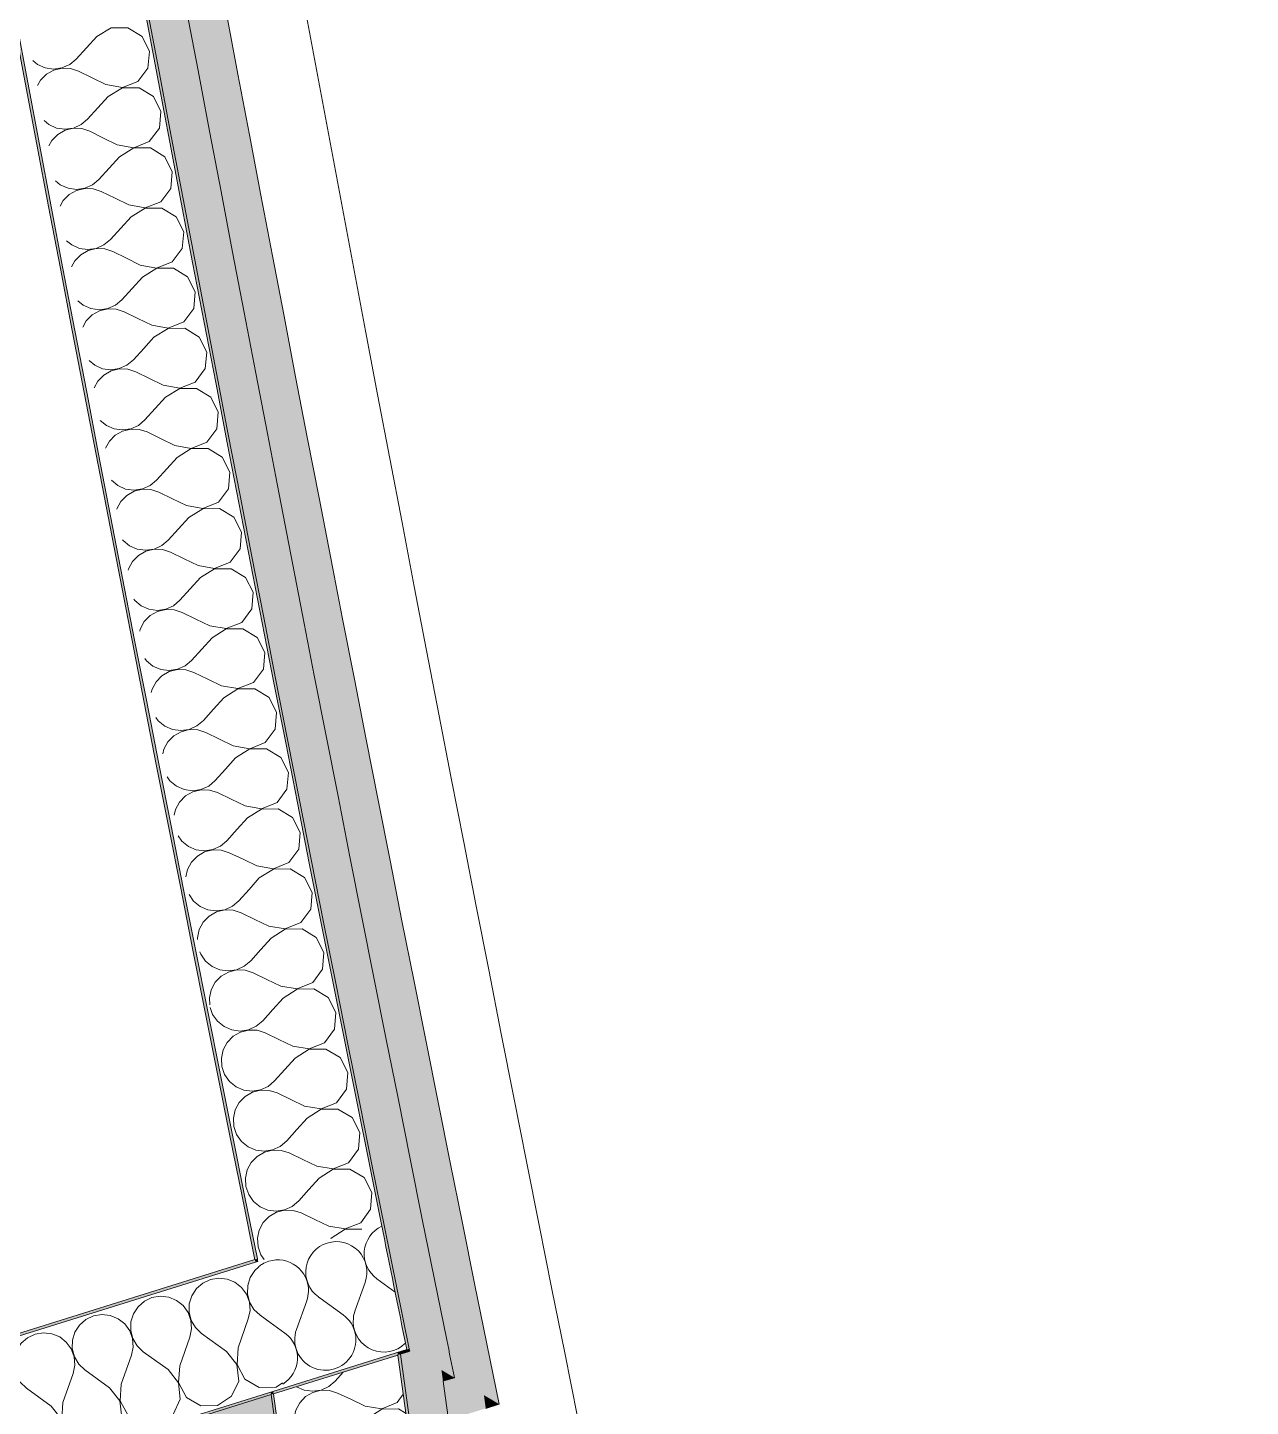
# Model space of a CAD drawing. Header units: millimetres. Extents: x -99530 to 90294, y -97212 to 56397.
# Drawn here: x -41347 to -40871, y -64647 to -64111 of the extents above; entities that cross this region are included whole.
import ezdxf
from ezdxf.enums import TextEntityAlignment as Align

# ---------------------------------------------------------------- set-up
doc = ezdxf.new("R2010")
doc.units = ezdxf.units.MM
doc.header["$MEASUREMENT"] = 0
for name, color, linetype in [('A-25-M_Wall_Int', 7, 'Continuous'), ('New_A-05-M_Gross_Int_Circulation', 7, 'Continuous'), ('New_A-20-M_Hard_Landscape', 7, 'Continuous'), ('New_A-25-M_Wall_Int', 7, 'Continuous')]:
    doc.layers.add(name, color=color, linetype=linetype)
for name, color, linetype, lineweight in [('A-25-M_Wall_Int_Pen_No__1', 7, 'Continuous', 13), ('A-25-M_Wall_Int_Pen_No__150', 7, 'Continuous', 0), ('New_A-25-M_Wall_Int_Pen_No__1', 7, 'Continuous', 13), ('New_A-25-M_Wall_Int_Pen_No__150', 7, 'Continuous', 0), ('New_ArchiCAD Zone Stamps_Pen_No__9', 7, 'Continuous', 13)]:
    doc.layers.add(name, color=color, linetype=linetype, lineweight=lineweight)
for name, color, linetype, lineweight, true_color in [('A-25-M_Wall_Int_Pen_No__107', 7, 'Continuous', 15, 0xa6a6a6), ('A-25-M_Wall_Int_Pen_No__81', 7, 'Continuous', 20, 0x6a6a6a), ('New_A-05-M_Gross_Int_Circulation_Pen_No__74', 7, 'Continuous', 20, 0x606060), ('New_A-20-M_Hard_Landscape_Pen_No__53', 7, 'Continuous', 35, 0x444444), ('New_A-25-M_Wall_Int_Pen_No__107', 7, 'Continuous', 15, 0xa6a6a6), ('New_A-25-M_Wall_Int_Pen_No__81', 7, 'Continuous', 20, 0x6a6a6a)]:
    doc.layers.add(name, color=color, linetype=linetype, lineweight=lineweight, true_color=true_color)
doc.styles.add('GENERATED_STYLE_1', font='')
doc.styles.add('GENERATED_STYLE_3', font='')
doc.styles.get('GENERATED_STYLE_1').set_extended_font_data('Arial', bold=True)
doc.styles.get('GENERATED_STYLE_3').set_extended_font_data('Arial')

# ---------------------------------------------------------------- blocks, each defined once
blk = doc.blocks.new('Stair 07 _INB 0168_10_1', base_point=(-36902.6, -62923.54))
at = {"layer": 'New_A-05-M_Gross_Int_Circulation_Pen_No__74', "linetype": 'Continuous'}
blk.add_arc((-4141.99, -57209.05), 37731.88, 186.721455, 191.645003, dxfattribs=at)
at = {"layer": 'New_ArchiCAD Zone Stamps_Pen_No__9'}
for tag, height, style, p in [('ROOM_NAME', 250, 'GENERATED_STYLE_1', (-37168.15, -61611.29)), ('zoneNameLine2', 250, 'GENERATED_STYLE_1', (-37356.58, -62043.42)), ('ROOM_NUMBER', 200, 'GENERATED_STYLE_3', (-37545.01, -62464.13)), ('measuredAreaCode', 200, 'GENERATED_STYLE_3', (-37702.04, -62824.24)), ('DUMMY_649', 200, 'GENERATED_STYLE_3', (-37394.63, -62958.28)), ('DUMMY_650', 200, 'GENERATED_STYLE_3', (-36905.29, -63171.66)), ('DUMMY_651', 133.33, 'GENERATED_STYLE_3', (-36626, -63278.2))]:
    blk.add_attdef(tag, text='', height=height, rotation=336.4404, dxfattribs=dict(at, style=style)).set_placement(p, align=Align.TOP_LEFT)
blk = doc.blocks.new('Mesh_2_1', base_point=(-42312.96, -61137.43))
at = {"layer": 'New_A-20-M_Hard_Landscape_Pen_No__53', "linetype": 'Continuous', "flags": 128}
blk.add_lwpolyline([(-42312.96, -61137.43), (-44611.59, -60132.63), (-45011.26, -60153.1), (-44779.44, -64647.12, 0.101309), (-40900.75, -69852.74, -0.324783), (-40933.13, -67038.12, -0.084886), (-41989.51, -63759.27, -0.016705)], format="xyb", close=True, dxfattribs=at)
blk = doc.blocks.new('Mesh_6_1', base_point=(-56628.5, -71821.01))
at = {"layer": 'New_A-20-M_Hard_Landscape_Pen_No__53', "linetype": 'Continuous', "flags": 128}
blk.add_lwpolyline([(-17579.25, -76160.81, -0.138824), (-37194.67, -72335.54, -0.171752), (-44779.44, -64647.12), (-44956.5, -64631.22), (-45033.77, -63133.21), (-45111.04, -61635.21), (-45188.32, -60137.2), (-45265.59, -58639.19), (-51572.37, -58963.59), (-51262.87, -64980.68), (-51262.87, -67160.22, -0.478648), (-56628.5, -71821.01), (-57422.25, -73632.31), (-50733.29, -76386.27), (-45824.1, -78214.16), (-37862.26, -79362.98), (-25566.81, -79831.65)], format="xyb", dxfattribs=at)
blk = doc.blocks.new('*X780')
at = {"layer": 'A-25-M_Wall_Int_Pen_No__150', "linetype": 'Continuous'}
for p, q in [((-41219.27, -64610.27), (-41215.29, -64599.05)), ((-41203.61, -64602.78), (-41210.74, -64597.64)), ((-41232.77, -64605.23), (-41233.47, -64604.73))]:
    blk.add_line(p, q, dxfattribs=at)
for centre, start, end in [((-41203.78, -64587.98), 114.9079, 234.1987), ((-41226.51, -64595.07), 107.3288, 234.1987), ((-41226.51, -64595.07), 340.4589, 107.3288), ((-41249.24, -64602.16), 107.3288, 120.5635), ((-41249.24, -64602.16), 358.2281, 107.3288), ((-41208.05, -64614.26), 160.4589, 173.2769), ((-41208.05, -64614.26), 305.5147, 315.2527)]:
    blk.add_arc(centre, 11.9, start, end, dxfattribs=at)
blk = doc.blocks.new('*X781')
at = {"layer": 'New_A-25-M_Wall_Int_Pen_No__150', "linetype": 'Continuous'}
for p, q in [((-41314.15, -64110.76), (-41319.69, -64114.18)), ((-41307.65, -64110.77), (-41314.15, -64110.76)), ((-41302.11, -64114.19), (-41307.65, -64110.77)), ((-41319.69, -64114.18), (-41323.71, -64118.58)), ((-41299.21, -64120.02), (-41302.11, -64114.19)), ((-41323.71, -64118.58), (-41327.72, -64122.97)), ((-41299.79, -64126.5), (-41299.21, -64120.02)), ((-41344.61, -64123.53), (-41342.77, -64125.06)), ((-41342.77, -64125.06), (-41339.77, -64126.39)), ((-41339.77, -64126.39), (-41336.51, -64126.84)), ((-41336.44, -64127.25), (-41339.3, -64128.86)), ((-41336.51, -64126.84), (-41333.26, -64126.39)), ((-41333.24, -64126.48), (-41336.44, -64127.25)), ((-41333.26, -64126.39), (-41330.25, -64125.07)), ((-41329.96, -64126.62), (-41333.24, -64126.48)), ((-41330.25, -64125.07), (-41327.72, -64122.97)), ((-41326.84, -64127.65), (-41329.96, -64126.62)), ((-41321.5, -64130.28), (-41326.84, -64127.65)), ((-41303.7, -64131.7), (-41299.79, -64126.5)), ((-41341.62, -64131.19), (-41342.78, -64133.29)), ((-41339.3, -64128.86), (-41341.62, -64131.19)), ((-41316.16, -64132.91), (-41321.5, -64130.28)), ((-41316.16, -64132.91), (-41309.76, -64134.08)), ((-41309.76, -64134.08), (-41303.7, -64131.7)), ((-41315.27, -64137.59), (-41319.29, -64141.99)), ((-41309.74, -64134.17), (-41315.27, -64137.59)), ((-41303.23, -64134.17), (-41309.74, -64134.17)), ((-41297.7, -64137.59), (-41303.23, -64134.17)), ((-41294.79, -64143.41), (-41297.7, -64137.59)), ((-41319.29, -64141.99), (-41323.3, -64146.38)), ((-41295.37, -64149.89), (-41294.79, -64143.41)), ((-41340.22, -64146.93), (-41338.35, -64148.48)), ((-41338.35, -64148.48), (-41335.34, -64149.81)), ((-41328.84, -64149.81), (-41325.83, -64148.48)), ((-41325.83, -64148.48), (-41323.3, -64146.38)), ((-41334.87, -64152.28), (-41337.19, -64154.61)), ((-41335.34, -64149.81), (-41332.09, -64150.26)), ((-41332.01, -64150.67), (-41334.87, -64152.28)), ((-41332.09, -64150.26), (-41328.84, -64149.81)), ((-41328.82, -64149.9), (-41332.01, -64150.67)), ((-41325.54, -64150.04), (-41328.82, -64149.9)), ((-41322.42, -64151.07), (-41325.54, -64150.04)), ((-41317.07, -64153.69), (-41322.42, -64151.07)), ((-41311.73, -64156.32), (-41317.07, -64153.69)), ((-41299.27, -64155.1), (-41295.37, -64149.89)), ((-41337.19, -64154.61), (-41338.38, -64156.77)), ((-41311.73, -64156.32), (-41305.33, -64157.48)), ((-41305.31, -64157.57), (-41310.84, -64161)), ((-41305.33, -64157.48), (-41299.27, -64155.1)), ((-41298.8, -64157.57), (-41305.31, -64157.57)), ((-41293.26, -64160.99), (-41298.8, -64157.57)), ((-41310.84, -64161), (-41314.85, -64165.4)), ((-41290.35, -64166.81), (-41293.26, -64160.99)), ((-41335.84, -64170.3), (-41333.91, -64171.9)), ((-41321.39, -64171.9), (-41318.86, -64169.8)), ((-41314.85, -64165.4), (-41318.86, -64169.8)), ((-41290.93, -64173.29), (-41290.35, -64166.81)), ((-41333.91, -64171.9), (-41330.9, -64173.23)), ((-41330.43, -64175.7), (-41332.75, -64178.04)), ((-41330.9, -64173.23), (-41327.65, -64173.68)), ((-41327.57, -64174.09), (-41330.43, -64175.7)), ((-41327.65, -64173.68), (-41324.4, -64173.22)), ((-41324.38, -64173.32), (-41327.57, -64174.09)), ((-41324.4, -64173.22), (-41321.39, -64171.9)), ((-41321.1, -64173.45), (-41324.38, -64173.32)), ((-41317.98, -64174.48), (-41321.1, -64173.45)), ((-41312.63, -64177.1), (-41317.98, -64174.48)), ((-41294.83, -64178.5), (-41290.93, -64173.29)), ((-41332.75, -64178.04), (-41333.97, -64180.27)), ((-41307.28, -64179.72), (-41312.63, -64177.1)), ((-41307.28, -64179.72), (-41300.88, -64180.88)), ((-41300.86, -64180.98), (-41306.39, -64184.4)), ((-41300.88, -64180.88), (-41294.83, -64178.5)), ((-41294.36, -64180.97), (-41300.86, -64180.98)), ((-41288.82, -64184.38), (-41294.36, -64180.97)), ((-41306.39, -64184.4), (-41310.4, -64188.8)), ((-41285.9, -64190.2), (-41288.82, -64184.38)), ((-41310.4, -64188.8), (-41314.41, -64193.21)), ((-41286.47, -64196.68), (-41285.9, -64190.2)), ((-41331.47, -64193.66), (-41329.46, -64195.32)), ((-41329.46, -64195.32), (-41326.45, -64196.65)), ((-41326.45, -64196.65), (-41323.19, -64197.1)), ((-41323.19, -64197.1), (-41319.94, -64196.64)), ((-41319.92, -64196.73), (-41323.12, -64197.5)), ((-41319.94, -64196.64), (-41316.94, -64195.31)), ((-41316.64, -64196.86), (-41319.92, -64196.73)), ((-41316.94, -64195.31), (-41314.41, -64193.21)), ((-41313.52, -64197.89), (-41316.64, -64196.86)), ((-41290.37, -64201.89), (-41286.47, -64196.68)), ((-41328.29, -64201.45), (-41329.57, -64203.78)), ((-41325.98, -64199.12), (-41328.29, -64201.45)), ((-41323.12, -64197.5), (-41325.98, -64199.12)), ((-41308.17, -64200.51), (-41313.52, -64197.89)), ((-41302.83, -64203.12), (-41308.17, -64200.51)), ((-41296.42, -64204.28), (-41290.37, -64201.89)), ((-41301.93, -64207.8), (-41305.94, -64212.21)), ((-41302.83, -64203.12), (-41296.42, -64204.28)), ((-41296.4, -64204.37), (-41301.93, -64207.8)), ((-41289.9, -64204.36), (-41296.4, -64204.37)), ((-41284.36, -64207.77), (-41289.9, -64204.36)), ((-41281.43, -64213.59), (-41284.36, -64207.77)), ((-41305.94, -64212.21), (-41309.94, -64216.61)), ((-41327.09, -64217), (-41324.99, -64218.74)), ((-41324.99, -64218.74), (-41321.98, -64220.06)), ((-41315.47, -64220.05), (-41312.47, -64218.72)), ((-41312.47, -64218.72), (-41309.94, -64216.61)), ((-41282, -64220.07), (-41281.43, -64213.59)), ((-41321.51, -64222.53), (-41323.81, -64224.87)), ((-41321.98, -64220.06), (-41318.72, -64220.51)), ((-41318.65, -64220.91), (-41321.51, -64222.53)), ((-41318.72, -64220.51), (-41315.47, -64220.05)), ((-41315.45, -64220.14), (-41318.65, -64220.91)), ((-41312.17, -64220.27), (-41315.45, -64220.14)), ((-41309.05, -64221.29), (-41312.17, -64220.27)), ((-41303.7, -64223.91), (-41309.05, -64221.29)), ((-41298.35, -64226.52), (-41303.7, -64223.91)), ((-41285.9, -64225.28), (-41282, -64220.07)), ((-41323.81, -64224.87), (-41325.16, -64227.32)), ((-41298.35, -64226.52), (-41291.95, -64227.67)), ((-41291.93, -64227.77), (-41297.46, -64231.2)), ((-41291.95, -64227.67), (-41285.9, -64225.28)), ((-41285.42, -64227.75), (-41291.93, -64227.77)), ((-41279.88, -64231.16), (-41285.42, -64227.75)), ((-41297.46, -64231.2), (-41301.46, -64235.61)), ((-41276.95, -64236.97), (-41279.88, -64231.16)), ((-41322.72, -64240.32), (-41320.5, -64242.15)), ((-41307.99, -64242.12), (-41305.46, -64240.02)), ((-41301.46, -64235.61), (-41305.46, -64240.02)), ((-41277.52, -64243.45), (-41276.95, -64236.97)), ((-41320.5, -64242.15), (-41317.49, -64243.47)), ((-41317.49, -64243.47), (-41314.24, -64243.92)), ((-41314.16, -64244.32), (-41317.02, -64245.94)), ((-41314.24, -64243.92), (-41310.99, -64243.45)), ((-41310.97, -64243.55), (-41314.16, -64244.32)), ((-41310.99, -64243.45), (-41307.99, -64242.12)), ((-41307.69, -64243.68), (-41310.97, -64243.55)), ((-41304.56, -64244.7), (-41307.69, -64243.68)), ((-41299.21, -64247.31), (-41304.56, -64244.7)), ((-41281.41, -64248.67), (-41277.52, -64243.45)), ((-41319.33, -64248.28), (-41320.75, -64250.87)), ((-41317.02, -64245.94), (-41319.33, -64248.28)), ((-41293.86, -64249.92), (-41299.21, -64247.31)), ((-41293.86, -64249.92), (-41287.46, -64251.07)), ((-41287.46, -64251.07), (-41281.41, -64248.67)), ((-41292.96, -64254.6), (-41296.96, -64259.01)), ((-41287.44, -64251.16), (-41292.96, -64254.6)), ((-41280.93, -64251.14), (-41287.44, -64251.16)), ((-41275.39, -64254.54), (-41280.93, -64251.14)), ((-41272.46, -64260.35), (-41275.39, -64254.54)), ((-41296.96, -64259.01), (-41300.97, -64263.42)), ((-41273.02, -64266.84), (-41272.46, -64260.35)), ((-41318.36, -64263.63), (-41316, -64265.56)), ((-41316, -64265.56), (-41312.99, -64266.88)), ((-41312.99, -64266.88), (-41309.74, -64267.32)), ((-41309.74, -64267.32), (-41306.49, -64266.86)), ((-41306.47, -64266.95), (-41309.66, -64267.73)), ((-41306.49, -64266.86), (-41303.49, -64265.52)), ((-41303.19, -64267.08), (-41306.47, -64266.95)), ((-41303.49, -64265.52), (-41300.97, -64263.42)), ((-41300.06, -64268.1), (-41303.19, -64267.08)), ((-41276.91, -64272.06), (-41273.02, -64266.84)), ((-41314.82, -64271.69), (-41316.33, -64274.44)), ((-41312.52, -64269.35), (-41314.82, -64271.69)), ((-41309.66, -64267.73), (-41312.52, -64269.35)), ((-41294.71, -64270.71), (-41300.06, -64268.1)), ((-41289.36, -64273.31), (-41294.71, -64270.71)), ((-41282.95, -64274.46), (-41276.91, -64272.06)), ((-41289.36, -64273.31), (-41282.95, -64274.46)), ((-41282.94, -64274.55), (-41288.46, -64277.99)), ((-41276.43, -64274.53), (-41282.94, -64274.55)), ((-41270.88, -64277.93), (-41276.43, -64274.53)), ((-41292.45, -64282.4), (-41296.45, -64286.82)), ((-41288.46, -64277.99), (-41292.45, -64282.4)), ((-41267.95, -64283.73), (-41270.88, -64277.93)), ((-41313.99, -64286.91), (-41311.49, -64288.97)), ((-41298.97, -64288.92), (-41296.45, -64286.82)), ((-41268.51, -64290.22), (-41267.95, -64283.73)), ((-41311.49, -64288.97), (-41308.48, -64290.29)), ((-41308, -64292.76), (-41310.31, -64295.1)), ((-41308.48, -64290.29), (-41305.22, -64290.73)), ((-41305.15, -64291.13), (-41308, -64292.76)), ((-41305.22, -64290.73), (-41301.97, -64290.26)), ((-41301.95, -64290.36), (-41305.15, -64291.13)), ((-41301.97, -64290.26), (-41298.97, -64288.92)), ((-41298.67, -64290.48), (-41301.95, -64290.36)), ((-41295.55, -64291.5), (-41298.67, -64290.48)), ((-41290.19, -64294.1), (-41295.55, -64291.5)), ((-41272.39, -64295.44), (-41268.51, -64290.22)), ((-41311.88, -64297.98), (-41311.9, -64298.07)), ((-41310.31, -64295.1), (-41311.88, -64297.98)), ((-41284.84, -64296.7), (-41290.19, -64294.1)), ((-41284.84, -64296.7), (-41278.43, -64297.84)), ((-41278.42, -64297.94), (-41283.93, -64301.38)), ((-41278.43, -64297.84), (-41272.39, -64295.44)), ((-41271.91, -64297.91), (-41278.42, -64297.94)), ((-41266.36, -64301.3), (-41271.91, -64297.91)), ((-41283.93, -64301.38), (-41287.93, -64305.8)), ((-41263.42, -64307.11), (-41266.36, -64301.3)), ((-41309.65, -64310.07), (-41309.5, -64310.29)), ((-41287.93, -64305.8), (-41291.93, -64310.21)), ((-41263.98, -64313.59), (-41263.42, -64307.11)), ((-41309.5, -64310.29), (-41306.96, -64312.38)), ((-41306.96, -64312.38), (-41303.95, -64313.69)), ((-41303.95, -64313.69), (-41300.69, -64314.13)), ((-41300.62, -64314.53), (-41303.47, -64316.16)), ((-41300.69, -64314.13), (-41297.44, -64313.66)), ((-41297.43, -64313.75), (-41300.62, -64314.53)), ((-41297.44, -64313.66), (-41294.44, -64312.32)), ((-41294.14, -64313.88), (-41297.43, -64313.75)), ((-41294.44, -64312.32), (-41291.93, -64310.21)), ((-41291.02, -64314.89), (-41294.14, -64313.88)), ((-41285.66, -64317.49), (-41291.02, -64314.89)), ((-41267.85, -64318.82), (-41263.98, -64313.59)), ((-41305.77, -64318.5), (-41307.35, -64321.39)), ((-41303.47, -64316.16), (-41305.77, -64318.5)), ((-41280.31, -64320.09), (-41285.66, -64317.49)), ((-41280.31, -64320.09), (-41273.9, -64321.23)), ((-41273.9, -64321.23), (-41267.85, -64318.82)), ((-41307.35, -64321.39), (-41307.45, -64321.83)), ((-41279.4, -64324.77), (-41283.39, -64329.19)), ((-41273.88, -64321.32), (-41279.4, -64324.77)), ((-41267.37, -64321.29), (-41273.88, -64321.32)), ((-41261.82, -64324.68), (-41267.37, -64321.29)), ((-41258.88, -64330.48), (-41261.82, -64324.68)), ((-41283.39, -64329.19), (-41287.38, -64333.6)), ((-41259.43, -64336.97), (-41258.88, -64330.48)), ((-41305.33, -64333.16), (-41304.96, -64333.69)), ((-41304.96, -64333.69), (-41302.42, -64335.78)), ((-41302.42, -64335.78), (-41299.41, -64337.09)), ((-41292.9, -64337.06), (-41289.9, -64335.71)), ((-41289.9, -64335.71), (-41287.38, -64333.6)), ((-41301.23, -64341.9), (-41302.8, -64344.79)), ((-41298.92, -64339.56), (-41301.23, -64341.9)), ((-41299.41, -64337.09), (-41296.15, -64337.53)), ((-41296.07, -64337.93), (-41298.92, -64339.56)), ((-41296.15, -64337.53), (-41292.9, -64337.06)), ((-41292.88, -64337.15), (-41296.07, -64337.93)), ((-41289.6, -64337.27), (-41292.88, -64337.15)), ((-41286.47, -64338.28), (-41289.6, -64337.27)), ((-41281.12, -64340.88), (-41286.47, -64338.28)), ((-41275.76, -64343.48), (-41281.12, -64340.88)), ((-41269.35, -64344.61), (-41263.31, -64342.2)), ((-41263.31, -64342.2), (-41259.43, -64336.97)), ((-41302.8, -64344.79), (-41302.99, -64345.63)), ((-41275.76, -64343.48), (-41269.35, -64344.61)), ((-41269.33, -64344.7), (-41274.85, -64348.15)), ((-41262.82, -64344.66), (-41269.33, -64344.7)), ((-41257.27, -64348.05), (-41262.82, -64344.66)), ((-41278.84, -64352.57), (-41282.83, -64356.99)), ((-41274.85, -64348.15), (-41278.84, -64352.57)), ((-41254.33, -64353.86), (-41257.27, -64348.05)), ((-41301.01, -64356.22), (-41300.4, -64357.09)), ((-41300.4, -64357.09), (-41297.86, -64359.18)), ((-41285.34, -64359.1), (-41282.83, -64356.99)), ((-41254.87, -64360.34), (-41254.33, -64353.86)), ((-41297.86, -64359.18), (-41294.85, -64360.49)), ((-41294.36, -64362.96), (-41296.66, -64365.3)), ((-41294.85, -64360.49), (-41291.59, -64360.92)), ((-41291.51, -64361.33), (-41294.36, -64362.96)), ((-41291.59, -64360.92), (-41288.34, -64360.45)), ((-41288.32, -64360.54), (-41291.51, -64361.33)), ((-41288.34, -64360.45), (-41285.34, -64359.1)), ((-41285.04, -64360.66), (-41288.32, -64360.54)), ((-41281.91, -64361.67), (-41285.04, -64360.66)), ((-41276.55, -64364.26), (-41281.91, -64361.67)), ((-41258.74, -64365.57), (-41254.87, -64360.34)), ((-41298.23, -64368.19), (-41298.52, -64369.47)), ((-41296.66, -64365.3), (-41298.23, -64368.19)), ((-41271.19, -64366.86), (-41276.55, -64364.26)), ((-41271.19, -64366.86), (-41264.79, -64367.98)), ((-41264.77, -64368.08), (-41270.28, -64371.53)), ((-41264.79, -64367.98), (-41258.74, -64365.57)), ((-41258.26, -64368.04), (-41264.77, -64368.08)), ((-41252.7, -64371.42), (-41258.26, -64368.04)), ((-41270.28, -64371.53), (-41274.27, -64375.96)), ((-41249.76, -64377.22), (-41252.7, -64371.42)), ((-41296.69, -64379.25), (-41295.83, -64380.49)), ((-41274.27, -64375.96), (-41278.25, -64380.38)), ((-41250.3, -64383.71), (-41249.76, -64377.22)), ((-41295.83, -64380.49), (-41293.29, -64382.57)), ((-41293.29, -64382.57), (-41290.27, -64383.88)), ((-41290.27, -64383.88), (-41287.01, -64384.31)), ((-41286.93, -64384.72), (-41289.79, -64386.35)), ((-41287.01, -64384.31), (-41283.76, -64383.84)), ((-41283.75, -64383.93), (-41286.93, -64384.72)), ((-41283.76, -64383.84), (-41280.77, -64382.49)), ((-41280.46, -64384.05), (-41283.75, -64383.93)), ((-41280.77, -64382.49), (-41278.25, -64380.38)), ((-41277.34, -64385.06), (-41280.46, -64384.05)), ((-41271.98, -64387.65), (-41277.34, -64385.06)), ((-41254.16, -64388.94), (-41250.3, -64383.71)), ((-41292.09, -64388.7), (-41293.65, -64391.59)), ((-41289.79, -64386.35), (-41292.09, -64388.7)), ((-41266.61, -64390.24), (-41271.98, -64387.65)), ((-41266.61, -64390.24), (-41260.21, -64391.36)), ((-41260.21, -64391.36), (-41254.16, -64388.94)), ((-41293.65, -64391.59), (-41294.05, -64393.35)), ((-41265.7, -64394.91), (-41269.68, -64399.34)), ((-41260.19, -64391.45), (-41265.7, -64394.91)), ((-41253.68, -64391.41), (-41260.19, -64391.45)), ((-41248.12, -64394.79), (-41253.68, -64391.41)), ((-41245.17, -64400.59), (-41248.12, -64394.79)), ((-41269.68, -64399.34), (-41273.66, -64403.76)), ((-41245.71, -64407.07), (-41245.17, -64400.59)), ((-41292.38, -64402.25), (-41291.24, -64403.88)), ((-41291.24, -64403.88), (-41288.7, -64405.97)), ((-41288.7, -64405.97), (-41285.68, -64407.27)), ((-41279.17, -64407.22), (-41276.18, -64405.88)), ((-41276.18, -64405.88), (-41273.66, -64403.76)), ((-41285.2, -64409.74), (-41287.49, -64412.09)), ((-41285.68, -64407.27), (-41282.42, -64407.7)), ((-41282.34, -64408.11), (-41285.2, -64409.74)), ((-41282.42, -64407.7), (-41279.17, -64407.22)), ((-41279.16, -64407.32), (-41282.34, -64408.11)), ((-41275.87, -64407.43), (-41279.16, -64407.32)), ((-41272.75, -64408.44), (-41275.87, -64407.43)), ((-41267.38, -64411.03), (-41272.75, -64408.44)), ((-41262.02, -64413.61), (-41267.38, -64411.03)), ((-41249.57, -64412.31), (-41245.71, -64407.07)), ((-41289.06, -64414.98), (-41289.57, -64417.26)), ((-41287.49, -64412.09), (-41289.06, -64414.98)), ((-41262.02, -64413.61), (-41255.61, -64414.73)), ((-41255.59, -64414.82), (-41261.1, -64418.29)), ((-41255.61, -64414.73), (-41249.57, -64412.31)), ((-41249.09, -64414.78), (-41255.59, -64414.82)), ((-41243.53, -64418.15), (-41249.09, -64414.78)), ((-41265.08, -64422.71), (-41269.06, -64427.14)), ((-41261.1, -64418.29), (-41265.08, -64422.71)), ((-41240.57, -64423.95), (-41243.53, -64418.15)), ((-41288.08, -64425.21), (-41286.64, -64427.28)), ((-41286.64, -64427.28), (-41284.09, -64429.36)), ((-41271.57, -64429.26), (-41269.06, -64427.14)), ((-41241.1, -64430.44), (-41240.57, -64423.95)), ((-41284.09, -64429.36), (-41281.08, -64430.66)), ((-41280.59, -64433.13), (-41282.88, -64435.48)), ((-41281.08, -64430.66), (-41277.82, -64431.09)), ((-41277.74, -64431.49), (-41280.59, -64433.13)), ((-41277.82, -64431.09), (-41274.57, -64430.61)), ((-41274.55, -64430.7), (-41277.74, -64431.49)), ((-41274.57, -64430.61), (-41271.57, -64429.26)), ((-41271.27, -64430.81), (-41274.55, -64430.7)), ((-41268.14, -64431.82), (-41271.27, -64430.81)), ((-41262.78, -64434.4), (-41268.14, -64431.82)), ((-41244.96, -64435.67), (-41241.1, -64430.44)), ((-41284.45, -64438.37), (-41285.08, -64441.2)), ((-41282.88, -64435.48), (-41284.45, -64438.37)), ((-41257.41, -64436.99), (-41262.78, -64434.4)), ((-41257.41, -64436.99), (-41251, -64438.1)), ((-41250.98, -64438.19), (-41256.49, -64441.66)), ((-41251, -64438.1), (-41244.96, -64435.67)), ((-41244.48, -64438.14), (-41250.98, -64438.19)), ((-41238.91, -64441.51), (-41244.48, -64438.14)), ((-41256.49, -64441.66), (-41260.47, -64446.09)), ((-41235.95, -64447.31), (-41238.91, -64441.51)), ((-41283.78, -64448.14), (-41282.02, -64450.66)), ((-41260.47, -64446.09), (-41264.44, -64450.52)), ((-41236.48, -64453.8), (-41235.95, -64447.31)), ((-41282.02, -64450.66), (-41279.47, -64452.74)), ((-41279.47, -64452.74), (-41276.46, -64454.04)), ((-41276.46, -64454.04), (-41273.2, -64454.47)), ((-41273.12, -64454.88), (-41275.97, -64456.51)), ((-41273.2, -64454.47), (-41269.95, -64453.99)), ((-41269.93, -64454.08), (-41273.12, -64454.88)), ((-41269.95, -64453.99), (-41266.96, -64452.64)), ((-41266.65, -64454.19), (-41269.93, -64454.08)), ((-41266.96, -64452.64), (-41264.44, -64450.52)), ((-41263.52, -64455.2), (-41266.65, -64454.19)), ((-41240.34, -64459.04), (-41236.48, -64453.8)), ((-41278.26, -64458.87), (-41279.82, -64461.76)), ((-41275.97, -64456.51), (-41278.26, -64458.87)), ((-41258.15, -64457.78), (-41263.52, -64455.2)), ((-41252.79, -64460.36), (-41258.15, -64457.78)), ((-41252.79, -64460.36), (-41246.38, -64461.46)), ((-41246.38, -64461.46), (-41240.34, -64459.04)), ((-41279.82, -64461.76), (-41280.54, -64464.97)), ((-41280.54, -64464.97), (-41280.5, -64465.66)), ((-41251.86, -64465.03), (-41255.84, -64469.46)), ((-41246.36, -64461.56), (-41251.86, -64465.03)), ((-41239.85, -64461.5), (-41246.36, -64461.56)), ((-41234.29, -64464.87), (-41239.85, -64461.5)), ((-41231.32, -64470.67), (-41234.29, -64464.87)), ((-41279.62, -64470.35), (-41279.27, -64471.36)), ((-41255.84, -64469.46), (-41259.81, -64473.89)), ((-41231.85, -64477.15), (-41231.32, -64470.67)), ((-41279.27, -64471.36), (-41277.39, -64474.05)), ((-41277.39, -64474.05), (-41274.84, -64476.13)), ((-41274.84, -64476.13), (-41271.82, -64477.43)), ((-41265.31, -64477.37), (-41262.32, -64476.01)), ((-41262.32, -64476.01), (-41259.81, -64473.89)), ((-41271.33, -64479.89), (-41273.62, -64482.25)), ((-41271.82, -64477.43), (-41268.56, -64477.85)), ((-41268.48, -64478.26), (-41271.33, -64479.89)), ((-41268.56, -64477.85), (-41265.31, -64477.37)), ((-41265.3, -64477.46), (-41268.48, -64478.26)), ((-41262.01, -64477.57), (-41265.3, -64477.46)), ((-41258.88, -64478.57), (-41262.01, -64477.57)), ((-41253.52, -64481.15), (-41258.88, -64478.57)), ((-41248.15, -64483.72), (-41253.52, -64481.15)), ((-41235.7, -64482.39), (-41231.85, -64477.15)), ((-41275.18, -64485.14), (-41275.9, -64488.35)), ((-41273.62, -64482.25), (-41275.18, -64485.14)), ((-41248.15, -64483.72), (-41241.74, -64484.83)), ((-41241.72, -64484.92), (-41247.22, -64488.4)), ((-41241.74, -64484.83), (-41235.7, -64482.39)), ((-41235.21, -64484.86), (-41241.72, -64484.92)), ((-41229.64, -64488.23), (-41235.21, -64484.86)), ((-41275.9, -64488.35), (-41275.74, -64491.07)), ((-41275.55, -64492.09), (-41274.63, -64494.74)), ((-41247.22, -64488.4), (-41251.19, -64492.83)), ((-41226.68, -64494.02), (-41229.64, -64488.23)), ((-41274.63, -64494.74), (-41272.74, -64497.43)), ((-41272.74, -64497.43), (-41270.19, -64499.51)), ((-41257.67, -64499.39), (-41255.16, -64497.27)), ((-41251.19, -64492.83), (-41255.16, -64497.27)), ((-41227.2, -64500.51), (-41226.68, -64494.02)), ((-41270.19, -64499.51), (-41267.17, -64500.81)), ((-41266.68, -64503.27), (-41268.97, -64505.63)), ((-41267.17, -64500.81), (-41263.91, -64501.23)), ((-41263.83, -64501.63), (-41266.68, -64503.27)), ((-41263.91, -64501.23), (-41260.66, -64500.74)), ((-41260.65, -64500.84), (-41263.83, -64501.63)), ((-41260.66, -64500.74), (-41257.67, -64499.39)), ((-41257.36, -64500.94), (-41260.65, -64500.84)), ((-41254.23, -64501.94), (-41257.36, -64500.94)), ((-41248.86, -64504.51), (-41254.23, -64501.94)), ((-41231.05, -64505.75), (-41227.2, -64500.51)), ((-41270.53, -64508.52), (-41271.24, -64511.73)), ((-41268.97, -64505.63), (-41270.53, -64508.52)), ((-41243.49, -64507.09), (-41248.86, -64504.51)), ((-41243.49, -64507.09), (-41237.08, -64508.19)), ((-41237.06, -64508.28), (-41242.56, -64511.76)), ((-41237.08, -64508.19), (-41231.05, -64505.75)), ((-41230.56, -64508.22), (-41237.06, -64508.28)), ((-41224.99, -64511.58), (-41230.56, -64508.22)), ((-41271.24, -64511.73), (-41271.05, -64515.02)), ((-41242.56, -64511.76), (-41246.53, -64516.2)), ((-41222.02, -64517.37), (-41224.99, -64511.58)), ((-41271.05, -64515.02), (-41269.97, -64518.12)), ((-41269.97, -64518.12), (-41268.08, -64520.81)), ((-41246.53, -64516.2), (-41250.5, -64520.63)), ((-41222.53, -64523.86), (-41222.02, -64517.37)), ((-41268.08, -64520.81), (-41265.53, -64522.89)), ((-41265.53, -64522.89), (-41262.51, -64524.18)), ((-41262.51, -64524.18), (-41259.25, -64524.6)), ((-41259.25, -64524.6), (-41256, -64524.11)), ((-41255.98, -64524.21), (-41259.17, -64525.01)), ((-41256, -64524.11), (-41253.01, -64522.76)), ((-41252.7, -64524.31), (-41255.98, -64524.21)), ((-41253.01, -64522.76), (-41250.5, -64520.63)), ((-41249.57, -64525.31), (-41252.7, -64524.31)), ((-41226.38, -64529.1), (-41222.53, -64523.86)), ((-41264.3, -64529.01), (-41265.86, -64531.9)), ((-41262.01, -64526.65), (-41264.3, -64529.01)), ((-41259.17, -64525.01), (-41262.01, -64526.65)), ((-41244.2, -64527.88), (-41249.57, -64525.31)), ((-41238.83, -64530.45), (-41244.2, -64527.88)), ((-41232.41, -64531.54), (-41226.38, -64529.1)), ((-41265.86, -64531.9), (-41266.57, -64535.11)), ((-41266.57, -64535.11), (-41266.37, -64538.39)), ((-41237.89, -64535.12), (-41241.86, -64539.56)), ((-41238.83, -64530.45), (-41232.41, -64531.54)), ((-41232.39, -64531.64), (-41237.89, -64535.12)), ((-41225.89, -64531.57), (-41232.39, -64531.64)), ((-41220.32, -64534.93), (-41225.89, -64531.57)), ((-41217.34, -64540.72), (-41220.32, -64534.93)), ((-41266.37, -64538.39), (-41265.29, -64541.5)), ((-41241.86, -64539.56), (-41245.82, -64544)), ((-41217.85, -64547.2), (-41217.34, -64540.72)), ((-41265.29, -64541.5), (-41263.4, -64544.19)), ((-41263.4, -64544.19), (-41260.85, -64546.26)), ((-41251.32, -64547.48), (-41248.33, -64546.12)), ((-41248.33, -64546.12), (-41245.82, -64544)), ((-41260.85, -64546.26), (-41257.83, -64547.55)), ((-41257.33, -64550.02), (-41259.62, -64552.38)), ((-41257.83, -64547.55), (-41254.57, -64547.97)), ((-41254.49, -64548.38), (-41257.33, -64550.02)), ((-41254.57, -64547.97), (-41251.32, -64547.48)), ((-41251.3, -64547.58), (-41254.49, -64548.38)), ((-41248.02, -64547.68), (-41251.3, -64547.58)), ((-41244.89, -64548.67), (-41248.02, -64547.68)), ((-41239.51, -64551.24), (-41244.89, -64548.67)), ((-41234.14, -64553.81), (-41239.51, -64551.24)), ((-41221.7, -64552.45), (-41217.85, -64547.2)), ((-41261.17, -64555.28), (-41261.88, -64558.49)), ((-41259.62, -64552.38), (-41261.17, -64555.28)), ((-41234.14, -64553.81), (-41227.73, -64554.9)), ((-41227.71, -64554.99), (-41233.2, -64558.48)), ((-41227.73, -64554.9), (-41221.7, -64552.45)), ((-41221.2, -64554.92), (-41227.71, -64554.99)), ((-41215.63, -64558.28), (-41221.2, -64554.92)), ((-41261.88, -64558.49), (-41261.68, -64561.77)), ((-41261.68, -64561.77), (-41260.6, -64564.87)), ((-41233.2, -64558.48), (-41237.17, -64562.92)), ((-41212.65, -64564.06), (-41215.63, -64558.28)), ((-41260.6, -64564.87), (-41258.71, -64567.56)), ((-41258.71, -64567.56), (-41256.15, -64569.63)), ((-41243.63, -64569.49), (-41241.13, -64567.36)), ((-41237.17, -64562.92), (-41241.13, -64567.36)), ((-41213.16, -64570.55), (-41212.65, -64564.06)), ((-41256.15, -64569.63), (-41253.13, -64570.92)), ((-41253.13, -64570.92), (-41249.87, -64571.34)), ((-41249.79, -64571.75), (-41252.63, -64573.39)), ((-41249.87, -64571.34), (-41246.62, -64570.85)), ((-41246.61, -64570.94), (-41249.79, -64571.75)), ((-41246.62, -64570.85), (-41243.63, -64569.49)), ((-41243.32, -64571.04), (-41246.61, -64570.94)), ((-41240.19, -64572.03), (-41243.32, -64571.04)), ((-41234.82, -64574.6), (-41240.19, -64572.03)), ((-41217, -64575.8), (-41213.16, -64570.55)), ((-41254.92, -64575.75), (-41256.47, -64578.65)), ((-41252.63, -64573.39), (-41254.92, -64575.75)), ((-41229.44, -64577.16), (-41234.82, -64574.6)), ((-41229.44, -64577.16), (-41223.03, -64578.25)), ((-41223.01, -64578.34), (-41228.5, -64581.83)), ((-41223.03, -64578.25), (-41217, -64575.8)), ((-41216.61, -64578.27), (-41223.01, -64578.34)), ((-41256.47, -64578.65), (-41257.18, -64581.86)), ((-41257.18, -64581.86), (-41256.98, -64585.14)), ((-41228.5, -64581.83), (-41228.68, -64582.03)), ((-41256.98, -64585.14), (-41255.89, -64588.25)), ((-41255.89, -64588.25), (-41254.58, -64590.11))]:
    blk.add_line(p, q, dxfattribs=at)
blk = doc.blocks.new('Wall_234_1', base_point=(-41650.69, -61617.63))
at = {"layer": 'A-25-M_Wall_Int_Pen_No__107', "linetype": 'Continuous'}
for points in [[(-41197.93, -64625.84), (-41197.92, -64625.86), (-41197.91, -64625.86)], [(-41183.53, -64621.37), (-41197.91, -64625.86), (-41180.53, -64636.14)], [(-41166.13, -64631.65), (-41180.51, -64636.14), (-41163.12, -64646.43)]]:
    blk.add_hatch(color=256, dxfattribs=at).paths.add_polyline_path(points)
at = {"layer": 'A-25-M_Wall_Int_Pen_No__81', "linetype": 'Continuous', "lineweight": 0, "true_color": 0x353535}
for points in [[(-41258.2, -64590.19), (-41257.04, -64590.88), (-41257.24, -64589.9)], [(-41199.09, -64625.16), (-41199.08, -64625.18), (-41199.07, -64625.17)], [(-41198.12, -64624.88), (-41199.07, -64625.17), (-41197.93, -64625.84)]]:
    blk.add_hatch(color=250, dxfattribs=at).paths.add_polyline_path(points)
at = {"layer": 'New_A-25-M_Wall_Int_Pen_No__107', "linetype": 'Continuous'}
for points in [[(-41684.58, -61586.49, 0.020784), (-41197.92, -64625.86), (-41183.53, -64621.37, -0.020714), (-41668.66, -61593.43)], [(-41666.62, -61610.69, 0.020699), (-41180.53, -64636.15), (-41166.13, -64631.65, -0.020629), (-41650.69, -61617.63)]]:
    blk.add_hatch(color=256, dxfattribs=at).paths.add_polyline_path(points)
at = {"layer": 'New_A-25-M_Wall_Int_Pen_No__81', "linetype": 'Continuous', "lineweight": 0, "true_color": 0x353535}
for points in [[(-41748.55, -61486.6, 0.021187), (-41258.2, -64590.19), (-41257.24, -64589.9, -0.021182), (-41747.49, -61487.06)], [(-41687.67, -61568.78, 0.020899), (-41199.08, -64625.18), (-41198.12, -64624.88, -0.020894), (-41686.6, -61569.24)]]:
    blk.add_hatch(color=250, dxfattribs=at).paths.add_polyline_path(points)
at = {"layer": 'New_A-25-M_Wall_Int_Pen_No__1', "linetype": 'Continuous'}
for centre, radius, start, end in [((-4897.54, -57254.9), 37093.18, 186.548948, 191.405608), ((-4897.54, -57254.9), 37092.18, 186.551629, 191.405448), ((-4897.54, -57254.9), 37042.18, 186.685976, 191.398979), ((-4897.54, -57254.9), 37041.18, 186.688668, 191.47657), ((-4897.54, -57254.9), 37026.18, 186.729082, 191.475746), ((-4897.54, -57254.9), 37011.18, 186.769546, 191.520049), ((-4897.54, -57254.9), 37042.18, 191.398979, 191.476701), ((-4897.54, -57254.9), 37092.17, 191.405448, 191.407), ((-4897.55, -57254.9), 37041.17, 191.47657, 191.478098), ((-4897.54, -57254.9), 37026.18, 191.475746, 191.499062)]:
    blk.add_arc(centre, radius, start, end, dxfattribs=at)
at = {"layer": 'New_A-25-M_Wall_Int', "color": 250, "lineweight": 50, "true_color": 0x2a2a2a}
for name in ['*X781', '*X780']:
    blk.add_blockref(name, (0, 0), dxfattribs=at)
blk = doc.blocks.new('*X1039')
at = {"layer": 'A-25-M_Wall_Int_Pen_No__150', "linetype": 'Continuous'}
for p, q in [((-41202.81, -64645.82), (-41200.44, -64642.56)), ((-41215.26, -64647.21), (-41215.54, -64647.07)), ((-41215.26, -64647.21), (-41208.84, -64648.28)), ((-41208.84, -64648.28), (-41202.81, -64645.82)), ((-41214.3, -64651.88), (-41218.26, -64656.33)), ((-41208.82, -64648.38), (-41214.3, -64651.88)), ((-41202.31, -64648.29), (-41208.82, -64648.38)), ((-41199.37, -64650.05), (-41202.31, -64648.29)), ((-41242.67, -64655.54), (-41241.68, -64658.34)), ((-41241.68, -64658.34), (-41239.78, -64661.03)), ((-41218.26, -64656.33), (-41222.21, -64660.78)), ((-41239.78, -64661.03), (-41237.22, -64663.09)), ((-41237.22, -64663.09), (-41234.2, -64664.38)), ((-41227.69, -64664.28), (-41224.71, -64662.91)), ((-41224.71, -64662.91), (-41222.21, -64660.78)), ((-41233.7, -64666.84), (-41235.91, -64669.14)), ((-41234.2, -64664.38), (-41230.94, -64664.78)), ((-41230.86, -64665.19), (-41233.7, -64666.84)), ((-41230.94, -64664.78), (-41227.69, -64664.28)), ((-41227.67, -64664.38), (-41230.86, -64665.19)), ((-41224.39, -64664.47), (-41227.67, -64664.38)), ((-41222.67, -64665.01), (-41224.39, -64664.47))]:
    blk.add_line(p, q, dxfattribs=at)
blk = doc.blocks.new('*X1040')
at = {"layer": 'A-25-M_Wall_Int_Pen_No__150', "linetype": 'Continuous'}
for p, q in [((-41202.52, -64627.67), (-41202.93, -64627.42)), ((-41229.46, -64639.56), (-41226.96, -64637.43)), ((-41223.88, -64633.96), (-41226.96, -64637.43)), ((-41242.09, -64639.64), (-41241.98, -64639.73)), ((-41241.98, -64639.73), (-41238.96, -64641.02)), ((-41238.96, -64641.02), (-41235.7, -64641.43)), ((-41235.61, -64641.83), (-41238.45, -64643.48)), ((-41235.7, -64641.43), (-41232.45, -64640.93)), ((-41232.43, -64641.02), (-41235.61, -64641.83)), ((-41232.45, -64640.93), (-41229.46, -64639.56)), ((-41229.15, -64641.12), (-41232.43, -64641.02)), ((-41226.01, -64642.1), (-41229.15, -64641.12)), ((-41220.63, -64644.66), (-41226.01, -64642.1)), ((-41240.74, -64645.85), (-41242.28, -64648.75)), ((-41238.45, -64643.48), (-41240.74, -64645.85)), ((-41215.54, -64647.07), (-41220.63, -64644.66)), ((-41242.28, -64648.75), (-41242.98, -64651.96)), ((-41242.98, -64651.96), (-41242.78, -64655.24)), ((-41242.78, -64655.24), (-41242.67, -64655.54))]:
    blk.add_line(p, q, dxfattribs=at)
blk = doc.blocks.new('*X1042')
at = {"layer": 'A-25-M_Wall_Int_Pen_No__150', "linetype": 'Continuous'}
for p, q in [((-41258.23, -64594.36), (-41260.02, -64597.12)), ((-41256.62, -64592.96), (-41258.23, -64594.36)), ((-41278.48, -64599.29), (-41280.96, -64601.45)), ((-41275.51, -64597.89), (-41278.48, -64599.29)), ((-41272.27, -64597.36), (-41275.51, -64597.89)), ((-41269.01, -64597.73), (-41272.27, -64597.36)), ((-41265.97, -64598.97), (-41269.01, -64597.73)), ((-41263.39, -64601), (-41265.97, -64598.97)), ((-41260.02, -64597.12), (-41260.99, -64600.25)), ((-41298.24, -64604.98), (-41301.21, -64606.39)), ((-41295, -64604.45), (-41298.24, -64604.98)), ((-41291.74, -64604.82), (-41295, -64604.45)), ((-41288.7, -64606.06), (-41291.74, -64604.82)), ((-41282.75, -64604.21), (-41283.71, -64607.35)), ((-41280.96, -64601.45), (-41282.75, -64604.21)), ((-41261.46, -64603.66), (-41263.39, -64601)), ((-41260.33, -64606.75), (-41261.46, -64603.66)), ((-41260.99, -64600.25), (-41261.06, -64603.54)), ((-41261.06, -64603.54), (-41260.24, -64606.72)), ((-41303.68, -64608.55), (-41305.47, -64611.3)), ((-41301.21, -64606.39), (-41303.68, -64608.55)), ((-41286.11, -64608.09), (-41288.7, -64606.06)), ((-41284.19, -64610.75), (-41286.11, -64608.09)), ((-41283.71, -64607.35), (-41283.79, -64610.63)), ((-41260.75, -64613.24), (-41260.08, -64610.02)), ((-41260.08, -64610.02), (-41260.33, -64606.75)), ((-41260.24, -64606.72), (-41258.57, -64609.55)), ((-41258.57, -64609.55), (-41256.2, -64611.82)), ((-41326.41, -64615.64), (-41328.2, -64618.39)), ((-41323.94, -64613.48), (-41326.41, -64615.64)), ((-41320.97, -64612.08), (-41323.94, -64613.48)), ((-41317.73, -64611.54), (-41320.97, -64612.08)), ((-41314.46, -64611.91), (-41317.73, -64611.54)), ((-41311.43, -64613.16), (-41314.46, -64611.91)), ((-41308.84, -64615.19), (-41311.43, -64613.16)), ((-41306.91, -64617.84), (-41308.84, -64615.19)), ((-41306.44, -64614.44), (-41306.52, -64617.72)), ((-41305.47, -64611.3), (-41306.44, -64614.44)), ((-41283.06, -64613.84), (-41284.19, -64610.75)), ((-41283.79, -64610.63), (-41282.96, -64613.81)), ((-41282.81, -64617.11), (-41283.06, -64613.84)), ((-41282.96, -64613.81), (-41281.3, -64616.64)), ((-41264.73, -64624.46), (-41260.75, -64613.24)), ((-41252.22, -64614.69), (-41256.2, -64611.82)), ((-41346.67, -64620.57), (-41349.14, -64622.73)), ((-41343.7, -64619.17), (-41346.67, -64620.57)), ((-41340.46, -64618.63), (-41343.7, -64619.17)), ((-41337.19, -64619), (-41340.46, -64618.63)), ((-41334.15, -64620.25), (-41337.19, -64619)), ((-41331.57, -64622.28), (-41334.15, -64620.25)), ((-41328.2, -64618.39), (-41329.17, -64621.53)), ((-41305.79, -64620.93), (-41306.91, -64617.84)), ((-41306.52, -64617.72), (-41305.69, -64620.9)), ((-41305.54, -64624.2), (-41305.79, -64620.93)), ((-41305.69, -64620.9), (-41304.03, -64623.73)), ((-41287.46, -64631.55), (-41283.47, -64620.33)), ((-41283.47, -64620.33), (-41282.81, -64617.11)), ((-41281.3, -64616.64), (-41278.93, -64618.91)), ((-41269.27, -64625.88), (-41278.93, -64618.91)), ((-41363.19, -64625.72), (-41365.51, -64626.11)), ((-41359.92, -64626.09), (-41363.19, -64625.72)), ((-41356.88, -64627.34), (-41359.92, -64626.09)), ((-41350.93, -64625.48), (-41351.9, -64628.62)), ((-41349.14, -64622.73), (-41350.93, -64625.48)), ((-41329.64, -64624.94), (-41331.57, -64622.28)), ((-41328.51, -64628.02), (-41329.64, -64624.94)), ((-41329.17, -64621.53), (-41329.25, -64624.81)), ((-41329.25, -64624.81), (-41328.42, -64627.99)), ((-41306.2, -64627.42), (-41305.54, -64624.2)), ((-41304.03, -64623.73), (-41301.66, -64626)), ((-41292, -64632.97), (-41301.66, -64626)), ((-41265.24, -64630.98), (-41269.27, -64625.88)), ((-41264.73, -64624.46), (-41265.15, -64630.95)), ((-41354.3, -64629.37), (-41356.88, -64627.34)), ((-41352.37, -64632.03), (-41354.3, -64629.37)), ((-41351.24, -64635.11), (-41352.37, -64632.03)), ((-41351.9, -64628.62), (-41351.98, -64631.9)), ((-41351.98, -64631.9), (-41351.15, -64635.08)), ((-41328.93, -64634.51), (-41328.27, -64631.3)), ((-41328.27, -64631.3), (-41328.51, -64628.02)), ((-41328.42, -64627.99), (-41326.76, -64630.82)), ((-41326.76, -64630.82), (-41324.39, -64633.1)), ((-41310.19, -64638.64), (-41306.2, -64627.42)), ((-41287.46, -64631.55), (-41287.87, -64638.04)), ((-41264.49, -64637.44), (-41265.24, -64630.98)), ((-41265.15, -64630.95), (-41262.09, -64636.69)), ((-41351, -64638.39), (-41351.24, -64635.11)), ((-41351.15, -64635.08), (-41349.49, -64637.92)), ((-41332.91, -64645.73), (-41328.93, -64634.51)), ((-41314.73, -64640.06), (-41324.39, -64633.1)), ((-41287.97, -64638.07), (-41292, -64632.97)), ((-41262.09, -64636.69), (-41256.47, -64639.97)), ((-41355.64, -64652.82), (-41351.66, -64641.61)), ((-41351.66, -64641.61), (-41351, -64638.39)), ((-41349.49, -64637.92), (-41347.12, -64640.19)), ((-41337.46, -64647.15), (-41347.12, -64640.19)), ((-41310.69, -64645.16), (-41314.73, -64640.06)), ((-41310.19, -64638.64), (-41310.6, -64645.13)), ((-41287.22, -64644.53), (-41287.97, -64638.07)), ((-41287.87, -64638.04), (-41284.82, -64643.78)), ((-41267.25, -64643.33), (-41264.49, -64637.44)), ((-41256.47, -64639.97), (-41249.96, -64639.8)), ((-41249.96, -64639.8), (-41247.46, -64638.17)), ((-41333.42, -64652.25), (-41337.46, -64647.15)), ((-41332.91, -64645.73), (-41333.33, -64652.23)), ((-41309.94, -64651.63), (-41310.69, -64645.16)), ((-41310.6, -64645.13), (-41307.54, -64650.88)), ((-41289.98, -64650.43), (-41287.22, -64644.53)), ((-41284.82, -64643.78), (-41279.2, -64647.06)), ((-41279.2, -64647.06), (-41272.69, -64646.9)), ((-41272.69, -64646.9), (-41267.25, -64643.33)), ((-41355.64, -64652.82), (-41356.06, -64659.32)), ((-41332.67, -64658.72), (-41333.42, -64652.25)), ((-41333.33, -64652.23), (-41330.27, -64657.97)), ((-41312.7, -64657.52), (-41309.94, -64651.63)), ((-41307.54, -64650.88), (-41301.92, -64654.15)), ((-41295.42, -64653.99), (-41289.98, -64650.43)), ((-41356.15, -64659.35), (-41359.67, -64654.9)), ((-41335.43, -64664.61), (-41332.67, -64658.72)), ((-41330.27, -64657.97), (-41324.65, -64661.25)), ((-41318.15, -64661.08), (-41312.7, -64657.52)), ((-41301.92, -64654.15), (-41295.42, -64653.99)), ((-41355.4, -64665.81), (-41356.15, -64659.35)), ((-41356.06, -64659.32), (-41353, -64665.06)), ((-41324.65, -64661.25), (-41318.15, -64661.08)), ((-41356.84, -64668.87), (-41355.4, -64665.81)), ((-41353, -64665.06), (-41347.38, -64668.34)), ((-41347.38, -64668.34), (-41340.88, -64668.17)), ((-41340.88, -64668.17), (-41335.43, -64664.61))]:
    blk.add_line(p, q, dxfattribs=at)
blk = doc.blocks.new('*X1043')
at = {"layer": 'A-25-M_Wall_Int_Pen_No__150', "linetype": 'Continuous'}
for p, q in [((-41223.82, -64611.69), (-41232.77, -64605.24)), ((-41242, -64617.37), (-41238.02, -64606.15)), ((-41246.54, -64618.78), (-41252.22, -64614.69))]:
    blk.add_line(p, q, dxfattribs=at)
for centre, start, end in [((-41249.24, -64602.16), 120.567, 128.4578), ((-41249.24, -64602.16), 340.4589, 358.2257), ((-41230.78, -64621.35), 160.4589, 54.1987), ((-41208.05, -64614.26), 173.2781, 305.5146), ((-41253.51, -64628.44), 301.0525, 54.1987)]:
    blk.add_arc(centre, 11.9, start, end, dxfattribs=at)
blk = doc.blocks.new('Wall_432_1', base_point=(-41702.95, -64728.97))
at = {"layer": 'A-25-M_Wall_Int_Pen_No__107', "linetype": 'Continuous'}
for points in [[(-41185.6, -64633.13), (-41197.91, -64625.86), (-41201.6, -64627.01, 0.000664), (-41199.5, -64642.07), (-41184.99, -64637.54, -0.000195)], [(-41180.53, -64636.14), (-41185.6, -64633.13, 0.000195), (-41184.99, -64637.54), (-41180.53, -64636.15, 0)], [(-41169.08, -64642.9), (-41180.51, -64636.14), (-41184.99, -64637.54, 0.000666), (-41182.85, -64652.59), (-41168.35, -64648.06, -0.000229)], [(-41251.92, -64642.71), (-41355.58, -64675.05, 0.000101), (-41352.57, -64689.83), (-41249.8, -64657.76, -0.000658)], [(-41184.99, -64637.54), (-41199.5, -64642.07, 0.000664), (-41197.36, -64657.11), (-41182.85, -64652.59, -0.000666)], [(-41163.12, -64646.43), (-41169.08, -64642.9, 0.000229), (-41168.35, -64648.06)]]:
    blk.add_hatch(color=256, dxfattribs=at).paths.add_polyline_path(points)
at = {"layer": 'A-25-M_Wall_Int_Pen_No__81', "linetype": 'Continuous', "lineweight": 0, "true_color": 0x353535}
for points in [[(-41258.2, -64590.19), (-41365.97, -64623.82), (-41365.77, -64624.81), (-41258, -64591.18)], [(-41257.04, -64590.88), (-41258.2, -64590.19), (-41258, -64591.18)], [(-41202.71, -64626.31), (-41251.09, -64641.4, 0.000044), (-41250.95, -64642.41), (-41202.57, -64627.31, -0.000044)], [(-41201.74, -64626), (-41202.71, -64626.31, 0.000044), (-41202.57, -64627.31), (-41201.6, -64627.01, -0.000044)], [(-41199.08, -64625.18), (-41201.74, -64626, 0.000044), (-41201.6, -64627.01), (-41198.88, -64626.16, -0.000007)], [(-41197.93, -64625.84), (-41199.07, -64625.17), (-41199.08, -64625.18), (-41198.88, -64626.16), (-41197.92, -64625.86)], [(-41201.6, -64627.01), (-41202.57, -64627.31, 0.000664), (-41200.47, -64642.37), (-41199.5, -64642.07, -0.000664)], [(-41252.06, -64641.7), (-41355.78, -64674.07, 0.000007), (-41355.58, -64675.05), (-41251.92, -64642.71, -0.000044)], [(-41251.09, -64641.4), (-41252.06, -64641.7, 0.000044), (-41251.92, -64642.71), (-41250.95, -64642.41, -0.000044)], [(-41250.95, -64642.41), (-41251.92, -64642.71, 0.000658), (-41249.8, -64657.76), (-41248.83, -64657.46, -0.000658)], [(-41199.5, -64642.07), (-41200.47, -64642.37, 0.000664), (-41198.33, -64657.41), (-41197.36, -64657.11, -0.000664)]]:
    blk.add_hatch(color=250, dxfattribs=at).paths.add_polyline_path(points)
at = {"layer": 'New_A-25-M_Wall_Int_Pen_No__107', "linetype": 'Continuous'}
for points in [[(-41197.92, -64625.86), (-41197.91, -64625.86), (-41197.93, -64625.84)], [(-41180.53, -64636.15), (-41180.51, -64636.14), (-41180.53, -64636.14)]]:
    blk.add_hatch(color=256, dxfattribs=at).paths.add_polyline_path(points)
at = {"layer": 'New_A-25-M_Wall_Int_Pen_No__81', "linetype": 'Continuous', "lineweight": 0, "true_color": 0x353535}
blk.add_hatch(color=250, dxfattribs=at).paths.add_polyline_path([(-41199.08, -64625.18), (-41199.07, -64625.17), (-41199.09, -64625.16)])
at = {"layer": 'A-25-M_Wall_Int_Pen_No__1', "linetype": 'Continuous'}
for p, q in [((-41365.77, -64624.81), (-41258, -64591.18)), ((-41258, -64591.18), (-41257.04, -64590.88)), ((-41247.06, -64640.15), (-41199.08, -64625.18)), ((-41201.6, -64627.01), (-41198.88, -64626.16)), ((-41198.88, -64626.16), (-41197.92, -64625.86)), ((-41250.95, -64642.41), (-41202.57, -64627.31)), ((-41184.99, -64637.54), (-41180.53, -64636.15)), ((-41355.78, -64674.07), (-41247.06, -64640.15)), ((-41355.58, -64675.05), (-41251.92, -64642.71))]:
    blk.add_line(p, q, dxfattribs=at)
at = {"layer": 'A-25-M_Wall_Int_Pen_No__1', "linetype": 'Continuous', "flags": 128}
for points in [[(-41258.2, -64590.19), (-41365.97, -64623.82)], [(-41168.35, -64648.06), (-41163.12, -64646.43)]]:
    blk.add_lwpolyline(points, dxfattribs=at)
at = {"layer": 'A-25-M_Wall_Int_Pen_No__1', "linetype": 'Continuous'}
for radius, start, end in [(5721.97, 187.86691, 188.01915), (5720.97, 187.86524, 188.01751), (5772.97, 187.951261, 188.102117), (5771.97, 187.949621, 188.100505), (5721.97, 188.01915, 188.17132), (5720.97, 188.01751, 188.16971), (5705.97, 187.99281, 188.14542)]:
    blk.add_arc((-35534.44, -63844.13), radius, start, end, dxfattribs=at)
at = {"layer": 'New_A-25-M_Wall_Int_Pen_No__1', "linetype": 'Continuous'}
for p, q in [((-41199.09, -64625.16), (-41199.08, -64625.18)), ((-41197.93, -64625.84), (-41197.92, -64625.86)), ((-41180.53, -64636.14), (-41180.53, -64636.15))]:
    blk.add_line(p, q, dxfattribs=at)
at = {"layer": 'A-25-M_Wall_Int', "color": 250, "lineweight": 50, "true_color": 0x2a2a2a}
for name in ['*X1042', '*X1043', '*X1040', '*X1039']:
    blk.add_blockref(name, (0, 0), dxfattribs=at)

msp = doc.modelspace()

# ---------------------------------------------------------------- block references
at = {"layer": 'A-25-M_Wall_Int', "color": 250, "lineweight": 50, "true_color": 0x2a2a2a}
msp.add_blockref('Wall_432_1', (-41702.95, -64728.97), dxfattribs=at)
at = {"layer": 'New_A-05-M_Gross_Int_Circulation', "linetype": 'Continuous'}
msp.add_blockref('Stair 07 _INB 0168_10_1', (-36902.6, -62923.54), dxfattribs=at)
at = {"layer": 'New_A-20-M_Hard_Landscape', "color": 49, "lineweight": 35, "true_color": 0x444444}
for name, p in [('Mesh_6_1', (-56628.5, -71821.01)), ('Mesh_2_1', (-42312.96, -61137.43))]:
    msp.add_blockref(name, p, dxfattribs=at)
at = {"layer": 'New_A-25-M_Wall_Int', "color": 250, "lineweight": 50, "true_color": 0x2a2a2a}
msp.add_blockref('Wall_234_1', (-41650.69, -61617.63), dxfattribs=at)

doc.saveas('drawing.dxf')
